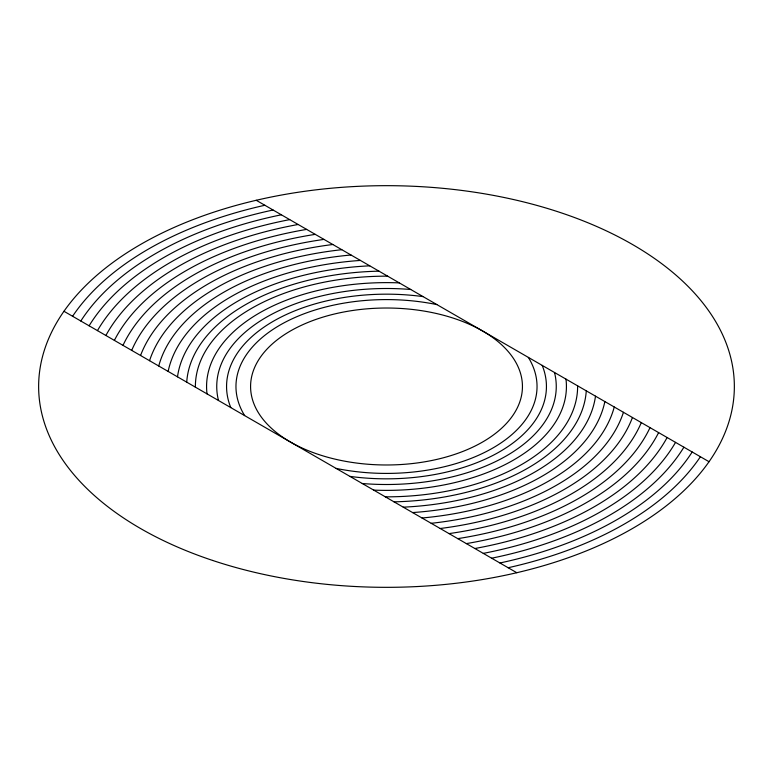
<?xml version="1.0" encoding="UTF-8"?>
<svg xmlns="http://www.w3.org/2000/svg" width="773" height="773" viewBox="0 0 773 773"><rect width="100%" height="100%" fill="white"/><g stroke="black" fill="none" stroke-linecap="round" stroke-linejoin="round"><path stroke-width="1.16" d="M256.221 200.284L709.034 461.713M63.966 311.287L516.779 572.716M542.202 365.397A159.934 92.335 0 0 1 349.947 476.39M230.798 407.603A159.934 92.335 0 0 1 423.053 296.61M565.971 379.118A179.925 103.882 0 0 1 373.717 490.111M207.029 393.882A179.925 103.882 0 0 1 399.283 282.889M586.272 390.838A199.917 115.419 0 0 1 394.027 501.841M186.728 382.162A199.917 115.419 0 0 1 378.973 271.159M604.853 401.574A219.909 126.965 0 0 1 412.598 512.567M168.147 371.426A219.909 126.965 0 0 1 360.402 260.433M528.355 357.406A150.542 86.914 0 0 1 492.942 447.954A150.542 86.914 0 0 1 336.1 468.399M244.645 415.594A150.542 86.914 0 0 1 280.058 325.046A150.542 86.914 0 0 1 436.9 304.601M554.521 372.509A169.76 98.007 0 0 1 362.266 483.502M218.479 400.491A169.76 98.007 0 0 1 410.734 289.498M577.615 385.843A191.124 110.346 0 0 1 385.369 496.836M195.385 387.157A191.124 110.346 0 0 1 387.631 276.164M595.5 396.172A209.676 121.052 0 0 1 403.255 507.165M177.5 376.828A209.676 121.052 0 0 1 369.745 265.835M614.264 407.004A230.518 133.091 0 0 1 422.019 517.997M158.736 365.996A230.518 133.091 0 0 1 350.981 255.003M623.453 412.309A241.137 139.217 0 0 1 431.208 523.302M149.547 360.691A241.137 139.217 0 0 1 341.792 249.698M632.449 417.507A251.747 145.343 0 0 1 440.204 528.5M140.551 355.493A251.747 145.343 0 0 1 332.796 244.5M641.3 422.609A262.366 151.469 0 0 1 449.045 533.602M131.7 350.391A262.366 151.469 0 0 1 323.955 239.398M650.006 427.643A272.975 157.605 0 0 1 457.761 538.636M122.994 345.357A272.975 157.605 0 0 1 315.239 234.364M658.615 432.609A283.594 163.731 0 0 1 466.361 543.603M114.385 340.391A283.594 163.731 0 0 1 306.639 229.397M667.118 437.518A294.204 169.857 0 0 1 474.873 548.511M105.882 335.482A294.204 169.857 0 0 1 298.127 224.489M675.544 442.378A304.823 175.983 0 0 1 483.289 553.381M97.456 330.622A304.823 175.983 0 0 1 289.711 219.619M683.892 447.2A315.432 182.109 0 0 1 491.647 558.203M89.108 325.8A315.432 182.109 0 0 1 281.353 214.797M692.183 451.992A326.051 188.245 0 0 1 499.928 562.986M80.817 321.008A326.051 188.245 0 0 1 273.072 210.014M700.406 456.737A336.661 194.371 0 0 1 508.161 567.73M72.594 316.263A336.661 194.371 0 0 1 264.839 205.27M318.534 454.466A135.942 78.488 0 0 0 522.442 386.5A135.942 78.488 0 0 0 318.534 318.534A135.942 78.488 0 0 0 318.534 454.466M212.575 560.425A347.85 200.825 0 0 0 734.35 386.5A347.85 200.825 0 0 0 212.575 212.575A347.85 200.825 0 0 0 212.575 560.425"/></g></svg>
